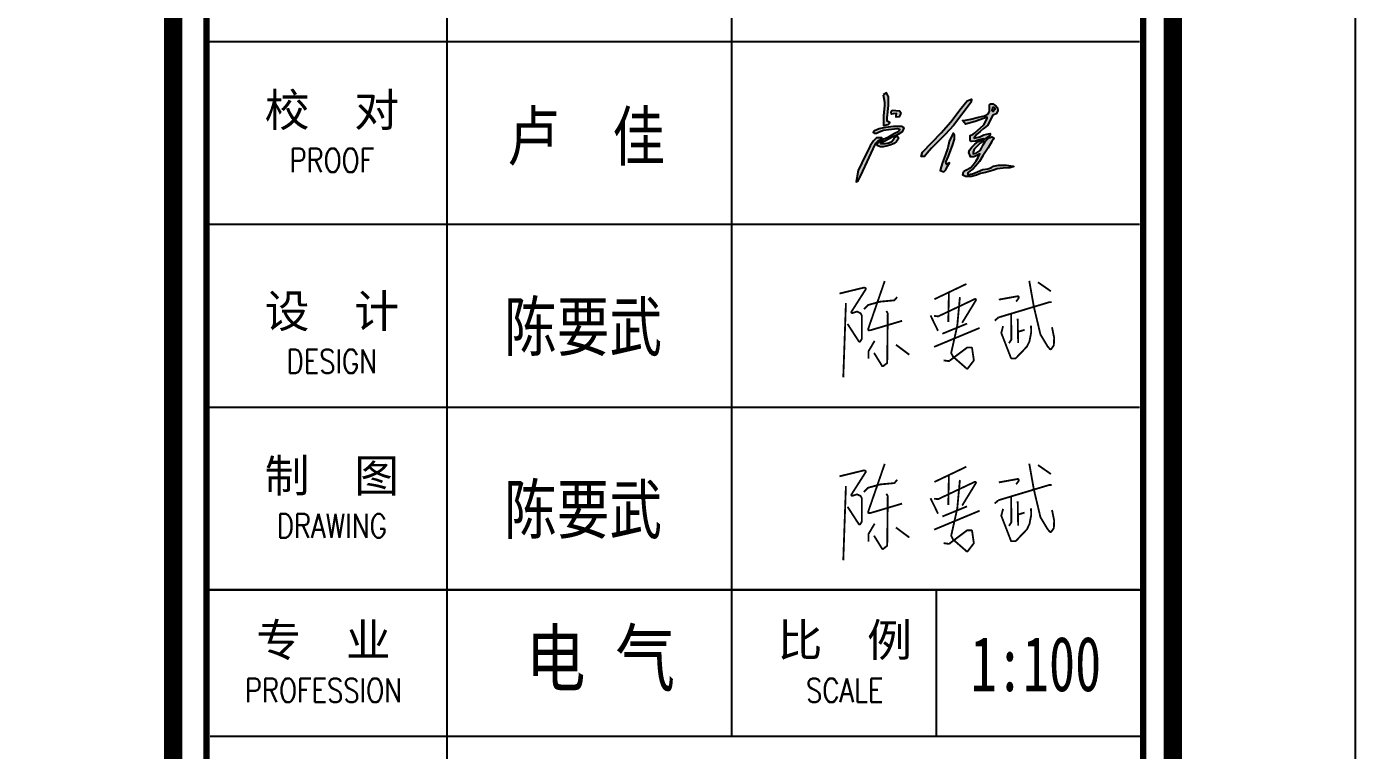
# Model space of a CAD drawing. Extents: x 815029915 to 815825525, y 579155098 to 579748855.
# Drawn here: x 815248397 to 815255670, y 579528458 to 579532419 of the extents above; entities that cross this region are included whole.
import ezdxf
from ezdxf.enums import TextEntityAlignment as Align

# ---------------------------------------------------------------- set-up
doc = ezdxf.new("R2010")
doc.units = 0
doc.header["$LTSCALE"] = 100
doc.header["$MEASUREMENT"] = 0
for name, color, linetype in [('PUB_TITLE', 4, 'Continuous'), ('TK', 7, 'Continuous'), ('TK-TEXT', 4, 'Continuous'), ('ZG-图号', 2, 'Continuous'), ('ZG-图框层', 4, 'Continuous'), ('zm', 1, 'Continuous')]:
    doc.layers.add(name, color=color, linetype=linetype)
doc.layers.add('平面看线', color=175, linetype='Continuous', lineweight=9)
doc.styles.add('-宋体', font='', dxfattribs={"width": 0.8})
doc.styles.add('CCIAD-图框(可变字)', font='', dxfattribs={"width": 0.7})
doc.styles.add('CCIAD-图框(标题项)', font='')
doc.styles.add('基本字体', font='simplex.shx', dxfattribs={"height": 180, "bigfont": 'hztxt.shx'})
doc.styles.get('-宋体').set_extended_font_data('SimSun')
doc.styles.get('CCIAD-图框(可变字)').set_extended_font_data('SimHei')
doc.styles.get('CCIAD-图框(标题项)').set_extended_font_data('SimHei')

# ---------------------------------------------------------------- blocks, each defined once
blk = doc.blocks.new('CCIAD-TK-A0-图签')
at = {"layer": 'TK'}
for p, q in [((1139.265, 121.628), (1139.265, 51.628)), ((1154.858, 121.628), (1154.858, 51.628)), ((1126.117, 81.628), (1177.187, 81.628)), ((1126.117, 81.628), (1177.187, 81.628)), ((1126.117, 71.628), (1177.187, 71.628)), ((1126.117, 71.628), (1177.187, 71.628)), ((1126.117, 61.628), (1177.187, 61.628)), ((1126.117, 61.628), (1177.187, 61.628)), ((1177.187, 51.628), (1126.117, 51.628)), ((1126.117, 51.628), (1177.187, 51.628)), ((1126.117, 51.628), (1177.187, 51.628)), ((1126.317, 51.628), (1177.387, 51.628)), ((1128.317, 51.628), (1177.387, 51.628)), ((1139.265, 51.628), (1139.265, 35.628)), ((1154.858, 51.628), (1154.858, 43.628)), ((1166.049, 51.628), (1166.049, 43.628)), ((1126.317, 43.628), (1177.387, 43.628)), ((1128.317, 43.628), (1177.387, 43.628))]:
    blk.add_line(p, q, dxfattribs=at)
at = {"layer": 'TK', "const_width": 1}
blk.add_lwpolyline([(1124.286, 10.457), (1124.286, 831)], dxfattribs=at)
at = {"layer": 'TK'}
blk.add_lwpolyline([(1124.286, 10.457), (1179, 10.457), (1179, 831)], dxfattribs=at)
at = {"layer": 'TK', "const_width": 0.347}
blk.add_lwpolyline([(1126.117, 185.398), (1177.387, 185.398), (1177.387, 13.253), (1126.117, 13.253)], close=True, dxfattribs=at)
at = {"layer": 'TK', "char_height": 1.8, "attachment_point": 5, "style": '基本字体'}
for s, insert, width in [('{\\fSimHei|b0|i0|c134|p49;校  对\\H1.167x;\\P\\Fsimplex,hztxt|c134;\\H0.6189x;\\W0.8;PROOF }', (1132.976, 76.628), 11.6), ('{\\fSimHei|b0|i0|c134|p49;设  计\\H1.167x;\\P\\Fsimplex,hztxt|c134;\\H0.6189x;\\W0.8;DESIGN }', (1132.976, 65.628), 11.6), ('{\\fSimHei|b0|i0|c134|p49;制  图\\H1.167x;\\P\\Fsimplex,hztxt|c134;\\H0.6189x;\\W0.8;DRAWING\\H1.3846x; }', (1132.976, 56.628), 11.6), ('{\\fSimHei|b0|i0|c134|p49;专  业\\P\\Fsimplex,hztxt|c134;\\H0.7222x;\\W0.8;PROFESSION\\H1.3847x;  }', (1132.517, 47.628), 11.6), ('{\\fSimHei|b0|i0|c134|p49;比  例\\P\\Fsimplex,hztxt|c134;\\H0.7222x;\\W0.8;SCALE }', (1161.049, 47.628), 10)]:
    blk.add_mtext(s, dxfattribs=dict(at, insert=insert, width=width))
blk = doc.blocks.new('gadad23a')
at = {"layer": '平面看线', "const_width": 100}
for points in [[(131775, 116553), (130868, 113925, 0.557185), (130922, 113859), (131024, 113872), (132727, 114378)], [(139687, 116566), (139940, 115144), (140298, 113636, 0.077541), (140304, 113622), (140692, 112978), (140816, 112838, 0.480002), (140894, 112842), (141024, 113023, 0.147817), (141034, 113050), (141049, 113447, 0.05991), (141048, 113459), (140933, 114030)], [(129300, 115871), (130634, 116195, -0.150124), (130663, 116193), (130711, 116175, -0.476931), (130735, 116101), (129958, 114882, 0.703116), (130016, 114807), (130242, 114881, -0.191901), (130279, 114878), (130443, 114800, -0.166898), (130467, 114777), (130516, 114678, -0.116521), (130522, 114655), (130522, 113410, -0.134677), (130515, 113384), (130441, 113260, -0.556571), (130356, 113258), (129742, 114206)], [(130637, 115013), (130859, 115235, -0.129081), (130881, 115248), (131523, 115427), (132286, 115499, 0.194236), (132319, 115516), (132460, 115681)], [(138021, 115539), (139052, 115724, -0.467135), (139111, 115675), (139111, 115641, -0.160073), (139101, 115611), (138969, 115432)], [(131867, 114919), (131936, 114795, -0.131224), (131942, 114770), (131913, 112094, -0.229929), (131893, 112055), (131700, 111906, -0.444253), (131627, 111919), (131191, 112623)], [(134479, 114648), (134686, 114623, 0.141288), (134714, 114627), (136699, 115567, -0.745112), (136763, 115496), (136015, 114271)], [(137796, 114387), (137992, 114555, -0.104533), (138010, 114565), (140768, 115393, -0.07304), (140783, 115395), (140909, 115395)], [(138698, 114771), (138706, 113365, -0.149587), (138697, 113337), (138577, 113157)], [(135747, 114110), (135417, 112637, 0.177164), (135421, 112603), (135517, 112420, 0.093258), (135528, 112406), (136253, 111773, 0.432684), (136325, 111780), (136642, 112193, 0.202276), (136652, 112231), (136559, 112877, 0.372816), (136509, 112920), (136309, 112920, 0.162035), (136279, 112910), (135311, 112185, -0.199079), (135274, 112176), (134997, 112216)], [(138254, 114091), (138160, 113731, 0.156859), (138162, 113700), (138682, 112354, 0.309954), (138729, 112322), (138920, 112322, 0.204533), (138956, 112337), (139554, 112962, 0.079088), (139563, 112975), (139695, 113250, 0.06466), (139699, 113262), (139787, 113719, 0.04851), (139788, 113729), (139786, 114121)], [(131225, 113282), (130897, 112730, 0.134842), (130890, 112705), (130890, 112304)]]:
    blk.add_lwpolyline(points, format="xyb", dxfattribs=at)
for points in [[(134496, 115562), (136247, 116397)], [(140164, 116488), (140870, 115997)], [(135290, 115941), (135254, 114307)], [(135890, 115676), (135747, 114110)], [(129652, 115349), (129508, 111282)], [(134283, 114674), (134692, 113831)], [(134932, 113672), (136284, 114227)], [(139055, 114503), (139079, 113173)], [(134480, 112953), (136969, 113988)], [(139069, 113773), (139433, 113888)], [(132390, 113071), (133122, 112524)]]:
    blk.add_lwpolyline(points, dxfattribs=at)
blk = doc.blocks.new('ll')
at = {"layer": 'ZG-图框层'}
blk.add_lwpolyline([(815136770.1, 579524220), (815255670.1, 579524220), (815255670.1, 579608320), (815136770.1, 579608320)], close=True, dxfattribs=at)

msp = doc.modelspace()

# ---------------------------------------------------------------- hatches: boundary and pattern name
h = msp.add_hatch(color=256)
h.paths.add_polyline_path([(815253181.5, 579531949.5), (815253173.8, 579531957.9), (815253134.3, 579531961.1), (815253128.8, 579531949.8), (815253130.1, 579531940.4), (815253139.5, 579531941.7), (815253157.6, 579531944), (815253155.6, 579531931), (815253155.6, 579531923), (815253172.8, 579531925.2), (815253178.3, 579531936.5)])
h.paths.add_polyline_path([(815253121.5, 579531894.2), (815253106.7, 579531900.8), (815253106.7, 579531919.8), (815253114.9, 579531987.3), (815253114.9, 579532034.2), (815253103.4, 579532055.6), (815253086.1, 579532045.7), (815253092.7, 579532005.4), (815253092.7, 579531984.8), (815253086.9, 579531932.9), (815253086.9, 579531914.8), (815253086.9, 579531894.2), (815253086.9, 579531877.8), (815253112.5, 579531882.7)])
h.paths.add_polyline_path([(815253198.6, 579531865.4), (815253185.7, 579531873.2), (815253171.2, 579531873.2), (815253142.1, 579531873.2), (815253100.1, 579531868), (815253063.8, 579531860.3), (815253037.4, 579531850.4), (815253031.2, 579531841.6), (815253038.9, 579531833.8), (815253048.8, 579531833.8), (815253063.8, 579531840.6), (815253087.7, 579531850.9), (815253115.2, 579531853.5), (815253164.4, 579531859.7), (815253176.3, 579531856.1), (815253166.5, 579531844.7), (815253148.3, 579531835.9), (815253113.1, 579531813.1), (815253088.2, 579531804.8), (815253062.8, 579531788.7), (815253049.8, 579531775.8), (815253056.6, 579531767), (815253071.1, 579531760.8), (815253086.1, 579531760.8), (815253109.1, 579531765.4), (815253126.6, 579531772.2), (815253145.2, 579531779.4), (815253158.7, 579531789.3), (815253167.5, 579531802.2), (815253169.6, 579531810.5), (815253161.6, 579531821.7), (815253155.1, 579531815.7), (815253146.4, 579531807.7), (815253142.1, 579531802.2), (815253132.8, 579531790.3), (815253115.7, 579531782), (815253098.6, 579531778.4), (815253078.4, 579531778.4), (815253071.6, 579531778.4), (815253075.8, 579531784.1), (815253098.6, 579531793.4), (815253117.8, 579531804.3), (815253133.8, 579531814.1), (815253155.9, 579531823.2), (815253169.1, 579531830.7), (815253189.4, 579531842.3), (815253194.5, 579531855.1)])
h.paths.add_polyline_path([(815253078.1, 579531803.8), (815253078.1, 579531810.6), (815253072.1, 579531809.4), (815253049.3, 579531809.9), (815253031.6, 579531794.4), (815253014.5, 579531766.4), (815252969.1, 579531674.1), (815252948.5, 579531632.2), (815252940.9, 579531588.8), (815252937.5, 579531569.4), (815252949.2, 579531574.7), (815252959.2, 579531596.2), (815252973.8, 579531627.9), (815252997.2, 579531678.6), (815253029.9, 579531749.4), (815253044.9, 579531780.3), (815253055.6, 579531791.1)])
h.paths.add_polyline_path([(815253469.4, 579531878), (815253566.2, 579532004.8), (815253567.9, 579532021.5), (815253544.5, 579532012.3), (815253512, 579531972.3), (815253456, 579531898), (815253402.6, 579531837.1), (815253300.8, 579531731.2), (815253294.1, 579531707.2), (815253310.8, 579531707.2), (815253325.8, 579531725.4), (815253349.2, 579531753.7), (815253425.1, 579531828.8)])
h.paths.add_polyline_path([(815253476.6, 579531802.4), (815253476.6, 579531823.9), (815253469.3, 579531835.9), (815253461.5, 579531820.7), (815253446.3, 579531789.8), (815253440, 579531755.8), (815253424.3, 579531713.4), (815253409.9, 579531674.6), (815253403.3, 579531651), (815253397.6, 579531630.7), (815253417.5, 579531624.8), (815253428.5, 579531635.3), (815253437.4, 579531655.2), (815253448.4, 579531674.1), (815253431.1, 579531665.2), (815253429, 579531676.2), (815253442.6, 579531709.7), (815253466.2, 579531774.1)])
h.paths.add_polyline_path([(815253712.4, 579531958), (815253710.3, 579531974.9), (815253701.8, 579531985.9), (815253686.1, 579531996.4), (815253675, 579531996.4), (815253667.6, 579531991.2), (815253667.6, 579531972.8), (815253667.6, 579531953.3), (815253660.8, 579531941.7), (815253640, 579531930.6), (815253607.6, 579531922.8), (815253564.9, 579531912.4), (815253535.5, 579531907.4), (815253520, 579531904.7), (815253530.6, 579531892), (815253535.9, 579531885.7), (815253588.2, 579531898.9), (815253655.3, 579531922.7), (815253655.3, 579531915.8), (815253636.3, 579531880.4), (815253585, 579531836), (815253577.1, 579531830.8), (815253561.8, 579531822.8), (815253561.8, 579531814.9), (815253561.8, 579531794.6), (815253568.1, 579531789.9), (815253590.3, 579531792), (815253609.3, 579531799.4), (815253634.2, 579531805.2), (815253619.9, 579531795.2), (815253605.1, 579531789.3), (815253587.7, 579531776.1), (815253570.2, 579531759.8), (815253558.1, 579531742.9), (815253554.8, 579531729.5), (815253559.6, 579531717.5), (815253563.9, 579531706.9), (815253581.8, 579531706.9), (815253594.5, 579531711.7), (815253613.6, 579531722.8), (815253605.1, 579531702.7), (815253595.1, 579531683.8), (815253577.6, 579531662.6), (815253565.5, 579531647.8), (815253537.4, 579531633.5), (815253524.2, 579531623.5), (815253521.6, 579531605.5), (815253535.3, 579531598.6), (815253568.6, 579531598.6), (815253595.6, 579531605.5), (815253617.3, 579531614.1), (815253644.7, 579531620.8), (815253671.3, 579531627.3), (815253694.4, 579531635.1), (815253709.7, 579531640.2), (815253741.5, 579531643.5), (815253766.9, 579531646.2), (815253779, 579531646.2), (815253800.7, 579531652.5), (815253797, 579531655.2), (815253760.5, 579531660.5), (815253716.1, 579531660.5), (815253689.2, 579531655.2), (815253678, 579531647.8), (815253657.4, 579531639.8), (815253631.5, 579531636.2), (815253600.9, 579531624.5), (815253574.4, 579531613.4), (815253548.2, 579531610.3), (815253548.2, 579531619.4), (815253562.3, 579531629.3), (815253578.7, 579531640.8), (815253591.4, 579531655.7), (815253612.5, 579531680.5), (815253631.5, 579531710.9), (815253648.6, 579531738.2), (815253659.3, 579531755.3), (815253680.8, 579531789.6), (815253687.1, 579531801.1), (815253690.8, 579531810.1), (815253680.2, 579531816.4), (815253663.4, 579531809.6), (815253644.1, 579531790.9), (815253633.1, 579531771.4), (815253622.9, 579531753.3), (815253616, 579531741.2), (815253594.4, 579531727), (815253578.1, 579531722.8), (815253578.1, 579531731.2), (815253583.4, 579531748), (815253600.8, 579531765.4), (815253616.6, 579531781.2), (815253631.8, 579531791.7), (815253640.6, 579531803.3), (815253657.6, 579531815), (815253670.7, 579531823.9), (815253670.7, 579531833.3), (815253653.4, 579531830.2), (815253635.5, 579531827.1), (815253614.8, 579531816), (815253597.1, 579531811.3), (815253583.4, 579531807.6), (815253583.4, 579531810.8), (815253595.6, 579531828.8), (815253615.4, 579531844.7), (815253633.4, 579531859.1), (815253656, 579531877.3), (815253664.8, 579531893.9), (815253677.1, 579531917), (815253686.1, 579531933.8), (815253704, 579531941.2)])
h.paths.add_polyline_path([(815253685.5, 579531953.9), (815253680.2, 579531958.9), (815253685.2, 579531978.1), (815253693.1, 579531975.8), (815253697.8, 579531969.1)], flags=16)

# ---------------------------------------------------------------- linework, layer by layer
for points in [[(815253086.1, 579532045.7), (815253092.7, 579532005.4), (815253092.7, 579531984.8), (815253086.9, 579531932.9), (815253086.9, 579531914.8), (815253086.9, 579531894.2), (815253086.9, 579531877.8), (815253112.5, 579531882.7), (815253121.5, 579531894.2), (815253106.7, 579531900.8), (815253106.7, 579531919.8), (815253114.9, 579531987.3), (815253114.9, 579532034.2), (815253103.4, 579532055.6)], [(815253566.2, 579532004.8), (815253469.4, 579531878), (815253425.1, 579531828.8), (815253349.2, 579531753.7), (815253325.8, 579531725.4), (815253310.8, 579531707.2), (815253294.1, 579531707.2), (815253300.8, 579531731.2), (815253402.6, 579531837.1), (815253456, 579531898), (815253512, 579531972.3), (815253544.5, 579532012.3), (815253567.9, 579532021.5)], [(815253535.5, 579531907.4), (815253564.9, 579531912.4), (815253607.6, 579531922.8), (815253640, 579531930.6), (815253660.8, 579531941.7), (815253667.6, 579531953.3), (815253667.6, 579531972.8), (815253667.6, 579531991.2), (815253675, 579531996.4), (815253686.1, 579531996.4), (815253701.8, 579531985.9), (815253710.3, 579531974.9), (815253712.4, 579531958), (815253704, 579531941.2), (815253686.1, 579531933.8), (815253677.1, 579531917), (815253664.8, 579531893.9), (815253656, 579531877.3), (815253633.4, 579531859.1), (815253615.4, 579531844.7), (815253595.6, 579531828.8), (815253583.4, 579531810.8), (815253583.4, 579531807.6), (815253597.1, 579531811.3), (815253614.8, 579531816), (815253635.5, 579531827.1), (815253653.4, 579531830.2), (815253670.7, 579531833.3), (815253670.7, 579531823.9), (815253657.6, 579531815), (815253640.6, 579531803.3), (815253631.8, 579531791.7), (815253616.6, 579531781.2), (815253600.8, 579531765.4), (815253583.4, 579531748), (815253578.1, 579531731.2), (815253578.1, 579531722.8), (815253594.4, 579531727), (815253616, 579531741.2), (815253622.9, 579531753.3), (815253633.1, 579531771.4), (815253644.1, 579531790.9), (815253663.4, 579531809.6), (815253680.2, 579531816.4), (815253690.8, 579531810.1), (815253687.1, 579531801.1), (815253680.8, 579531789.6), (815253659.3, 579531755.3), (815253648.6, 579531738.2), (815253631.5, 579531710.9), (815253612.5, 579531680.5), (815253591.4, 579531655.7), (815253578.7, 579531640.8), (815253562.3, 579531629.3), (815253548.2, 579531619.4), (815253548.2, 579531610.3), (815253574.4, 579531613.4), (815253600.9, 579531624.5), (815253631.5, 579531636.2), (815253657.4, 579531639.8), (815253678, 579531647.8), (815253689.2, 579531655.2), (815253716.1, 579531660.5), (815253760.5, 579531660.5), (815253797, 579531655.2), (815253800.7, 579531652.5), (815253779, 579531646.2), (815253766.9, 579531646.2), (815253741.5, 579531643.5), (815253709.7, 579531640.2), (815253694.4, 579531635.1), (815253671.3, 579531627.3), (815253644.7, 579531620.8), (815253617.3, 579531614.1), (815253595.6, 579531605.5), (815253568.6, 579531598.6), (815253535.3, 579531598.6), (815253521.6, 579531605.5), (815253524.2, 579531623.5), (815253537.4, 579531633.5), (815253565.5, 579531647.8), (815253577.6, 579531662.6), (815253595.1, 579531683.8), (815253605.1, 579531702.7), (815253613.6, 579531722.8), (815253594.5, 579531711.7), (815253581.8, 579531706.9), (815253563.9, 579531706.9), (815253559.6, 579531717.5), (815253554.8, 579531729.5), (815253558.1, 579531742.9), (815253570.2, 579531759.8), (815253587.7, 579531776.1), (815253605.1, 579531789.3), (815253619.9, 579531795.2), (815253634.2, 579531805.2), (815253609.3, 579531799.4), (815253590.3, 579531792), (815253568.1, 579531789.9), (815253561.8, 579531794.6), (815253561.8, 579531814.9), (815253561.8, 579531822.8), (815253577.1, 579531830.8), (815253585, 579531836), (815253636.3, 579531880.4), (815253655.3, 579531915.8), (815253655.3, 579531922.7), (815253588.2, 579531898.9), (815253535.9, 579531885.7), (815253530.6, 579531892), (815253520, 579531904.7)], [(815253685.2, 579531978.1), (815253680.2, 579531958.9), (815253685.5, 579531953.9), (815253697.8, 579531969.1), (815253693.1, 579531975.8)], [(815253134.3, 579531961.1), (815253173.8, 579531957.9), (815253181.5, 579531949.5), (815253178.3, 579531936.5), (815253172.8, 579531925.2), (815253155.6, 579531923), (815253155.6, 579531931), (815253157.6, 579531944), (815253139.5, 579531941.7), (815253130.1, 579531940.4), (815253128.8, 579531949.8)], [(815253037.4, 579531850.4), (815253063.8, 579531860.3), (815253100.1, 579531868), (815253142.1, 579531873.2), (815253171.2, 579531873.2), (815253185.7, 579531873.2), (815253198.6, 579531865.4), (815253194.5, 579531855.1), (815253189.4, 579531842.3), (815253169.1, 579531830.7), (815253155.9, 579531823.2), (815253133.8, 579531814.1), (815253117.8, 579531804.3), (815253098.6, 579531793.4), (815253075.8, 579531784.1), (815253071.6, 579531778.4), (815253078.4, 579531778.4), (815253098.6, 579531778.4), (815253115.7, 579531782), (815253132.8, 579531790.3), (815253142.1, 579531802.2), (815253146.4, 579531807.7), (815253155.1, 579531815.7), (815253161.6, 579531821.7), (815253169.6, 579531810.5), (815253167.5, 579531802.2), (815253158.7, 579531789.3), (815253145.2, 579531779.4), (815253126.6, 579531772.2), (815253109.1, 579531765.4), (815253086.1, 579531760.8), (815253071.1, 579531760.8), (815253056.6, 579531767), (815253049.8, 579531775.8), (815253062.8, 579531788.7), (815253088.2, 579531804.8), (815253113.1, 579531813.1), (815253148.3, 579531835.9), (815253166.5, 579531844.7), (815253176.3, 579531856.1), (815253164.4, 579531859.7), (815253115.2, 579531853.5), (815253087.7, 579531850.9), (815253063.8, 579531840.6), (815253048.8, 579531833.8), (815253038.9, 579531833.8), (815253031.2, 579531841.6)], [(815253461.5, 579531820.7), (815253446.3, 579531789.8), (815253440, 579531755.8), (815253424.3, 579531713.4), (815253409.9, 579531674.6), (815253403.3, 579531651), (815253397.6, 579531630.7), (815253417.5, 579531624.8), (815253428.5, 579531635.3), (815253437.4, 579531655.2), (815253448.4, 579531674.1), (815253431.1, 579531665.2), (815253429, 579531676.2), (815253442.6, 579531709.7), (815253466.2, 579531774.1), (815253476.6, 579531802.4), (815253476.6, 579531823.9), (815253469.3, 579531835.9)], [(815253072.1, 579531809.4), (815253049.3, 579531809.9), (815253031.6, 579531794.4), (815253014.5, 579531766.4), (815252969.1, 579531674.1), (815252948.5, 579531632.2), (815252940.9, 579531588.8), (815252937.5, 579531569.4), (815252949.2, 579531574.7), (815252959.2, 579531596.2), (815252973.8, 579531627.9), (815252997.2, 579531678.6), (815253029.9, 579531749.4), (815253044.9, 579531780.3), (815253055.6, 579531791.1), (815253078.1, 579531803.8), (815253078.1, 579531810.6)]]:
    msp.add_lwpolyline(points, close=True)
at = {"layer": 'ZG-图框层', "const_width": 100}
msp.add_lwpolyline([(815139270.1, 579525220), (815254670.1, 579525220), (815254670.1, 579607320), (815139270.1, 579607320)], close=True, dxfattribs=at)

# ---------------------------------------------------------------- block references
at = {"xscale": 0.1, "yscale": 0.1, "zscale": 0.1}
for p in [(815239916.2, 579519371), (815239916.2, 579518371)]:
    msp.add_blockref('gadad23a', p, dxfattribs=at)
at = {"layer": 'TK', "xscale": 100, "yscale": 100, "zscale": 100}
msp.add_blockref('CCIAD-TK-A0-图签', (815136770.1, 579524174.3), dxfattribs=at)
at = {"layer": 'zm', "color": 1}
msp.add_blockref('ll', (0, 0), dxfattribs=at)

# ---------------------------------------------------------------- texts
at = {"layer": 'PUB_TITLE', "style": 'CCIAD-图框(标题项)', "width": 0.8}
for s, p in [('卢  佳', (815251027.4, 579531687)), ('陈要武', (815251010.9, 579530644.8)), ('陈要武', (815251010.9, 579529644.8))]:
    msp.add_text(s, height=264, dxfattribs=at).set_placement(p)
at = {"layer": 'TK-TEXT', "style": 'CCIAD-图框(可变字)', "width": 0.7}
msp.add_attdef('1:100', text='比例', height=300, dxfattribs=at).set_placement((815253921.4, 579528692.5), align=Align.BOTTOM_CENTER)
at = {"layer": 'ZG-图号', "style": '-宋体', "width": 0.8}
msp.add_text('电 气', height=300, dxfattribs=at).set_placement((815251537.5, 579528969.5), align=Align.MIDDLE)

doc.saveas('drawing.dxf')
